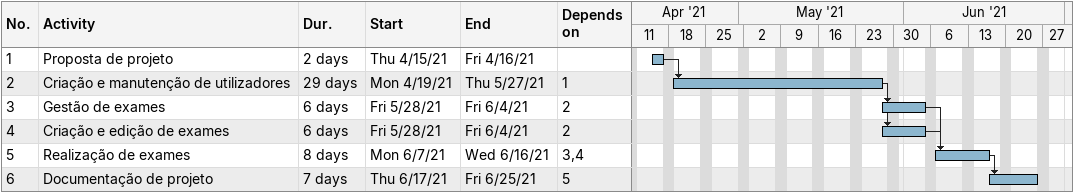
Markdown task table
| ID | Task | Duration | Start | Finish | Predecessors |
|---|---|---|---|---|---|
| 1 | Proposta de projeto | 2d | 2021-04-15 | 2021-04-16 |  |
| 2 | Criação e manutenção de utilizadores | 29d | 2021-04-19 | 2021-05-27 | 1 |
| 3 | Gestão de exames | 6d | 2021-05-28 | 2021-06-04 | 2 |
| 4 | Criação e edição de exames | 6d | 2021-05-28 | 2021-06-04 | 2 |
| 5 | Realização de exames | 8d | 2021-06-07 | 2021-06-16 | 3, 4 |
| 6 | Documentação de projeto | 7d | 2021-06-17 | 2021-06-25 | 5 |
